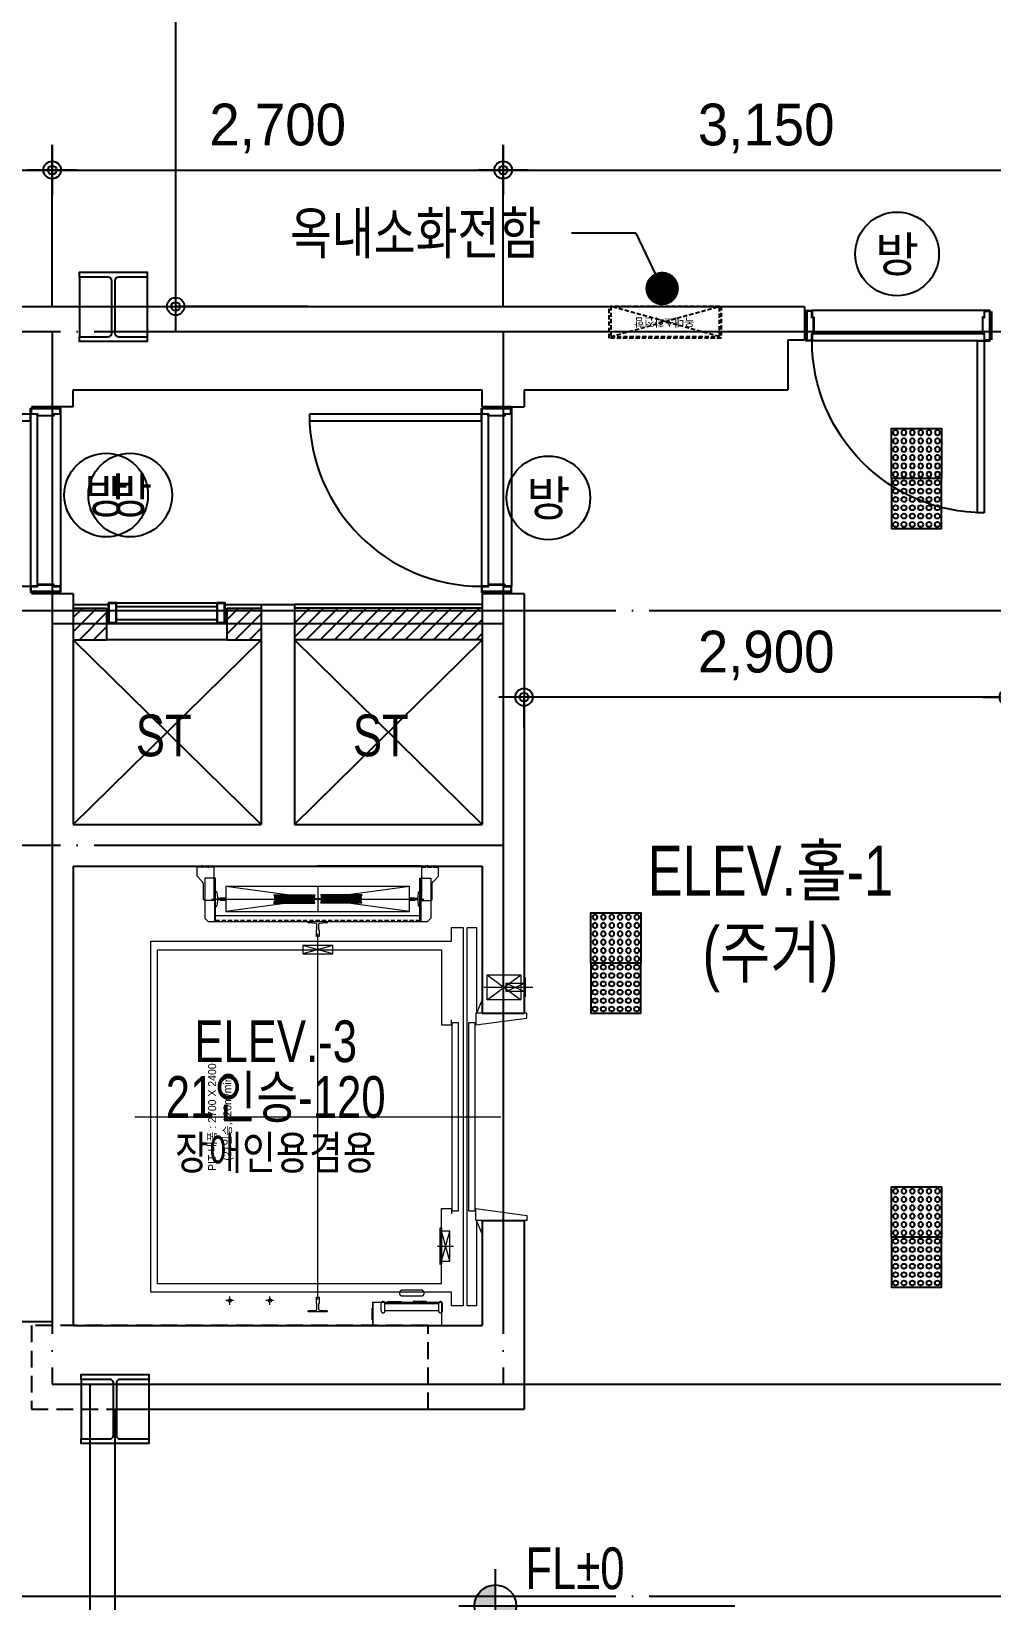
# Model space of a CAD drawing. Header units: millimetres. Extents: x 0 to 1390178, y 0 to 110113.
# Drawn here: x 203337 to 209087, y 31891 to 41283 of the extents above; entities that cross this region are included whole.
import ezdxf
from ezdxf.enums import TextEntityAlignment as Align
from ezdxf.xclip import XClip

# ---------------------------------------------------------------- set-up
doc = ezdxf.new("R2018")
doc.units = ezdxf.units.MM
doc.header["$LTSCALE"] = 100
doc.header["$XCLIPFRAME"] = 0
for name, pattern in [('X - 평면도$0$CEN', [62, 60, -1, 0, -1]), ('X - 평면도$0$CENTER', [65, 60, -2, 1, -2]), ('X - 평면도$0$CENTER2', [1.125, 0.75, -0.125, 0.125, -0.125]), ('X - 평면도$0$HID', [1.5, 1, -0.5]), ('X - 평면도$0$HIDDEN', [0.375, 0.25, -0.125]), ('X - 평면도$0$PHANTOM2', [50, 40, -2, 2, -2, 2, -2])]:
    doc.linetypes.add(name, pattern=pattern)
doc.layers.get('DEFPOINTS').update_dxf_attribs({"color": 145})
for name, color, linetype in [('AA-XXXX-TEXT', 3, 'Continuous'), ('DIM', 7, 'Continuous'), ('SYM', 7, 'Continuous'), ('TEXT1', 7, 'Continuous'), ('X - SHEET$0$AA-BORD-TEXT', 3, 'Continuous'), ('X - 평면도$0$A-FIN', 8, 'Continuous'), ('X - 평면도$0$A-HAT', 253, 'Continuous'), ('X - 평면도$0$A-OPEN', 9, 'X - 평면도$0$CEN'), ('X - 평면도$0$A-WIN', 4, 'Continuous'), ('X - 평면도$0$AA-WAXM-BLOK', 3, 'Continuous'), ('X - 평면도$0$AA-WAXM-CONC', 2, 'Continuous'), ('X - 평면도$0$AA-XXXX-CNTL', 1, 'X - 평면도$0$CEN'), ('X - 평면도$0$AA-XXXX-PATT', 8, 'Continuous'), ('X - 평면도$0$SO-HBBOX', 7, 'X - 평면도$0$HIDDEN'), ('X - 평면도$0$X-55$0$AA-DWXM-WIND', 4, 'Continuous'), ('X - 평면도$0$점형블럭', 8, 'Continuous')]:
    doc.layers.add(name, color=color, linetype=linetype)
for name, color, linetype, lineweight in [('X - 평면도$0$A-door', 4, 'Continuous', 25), ('X - 평면도$0$LAD-CEN', 1, 'X - 평면도$0$CENTER2', 9), ('X - 평면도$0$LAD-FINISH', 30, 'X - 평면도$0$PHANTOM2', 15), ('X - 평면도$0$LAD-OUTLINE', 7, 'Continuous', 20), ('X - 평면도$0$LAD-REFERENCE', 7, 'Continuous', 5), ('X - 평면도$0$LAD-THINLINE', 7, 'Continuous', 9)]:
    doc.layers.add(name, color=color, linetype=linetype, lineweight=lineweight)
for name, color, linetype, plot in [('X - 평면도$0$A-GUIDE TEXT', 67, 'Continuous', False), ('X - 평면도$0$AA-XXXX-H', 195, 'Continuous', False), ('X - 평면도$0$DEFPOINT', 163, 'Continuous', False)]:
    doc.layers.add(name, color=color, linetype=linetype, plot=plot)
doc.styles.add('HAUD01', font='Dotum.ttf')
doc.styles.get("Standard").update_dxf_attribs({"font": 'Dotum.ttf'})
doc.styles.add('X - SHEET$0$HAUD01', font='Dotum.ttf')
doc.styles.add('X - 평면도$0$HAUD01', font='Dotum.ttf')
doc.dimstyles.new('HAUD-80', dxfattribs={"dimscale": 100, "dimtxt": 2.5, "dimasz": 0.5, "dimexe": 0, "dimexo": 1.5, "dimgap": 1, "dimtad": 1, "dimdec": 0, "dimdsep": 46, "dimlunit": 6, "dimtxsty": 'HAUD01', "dimblk": 'Z_DOT', "dimcen": 2.5, "dimdle": 1.5, "dimclrd": 7, "dimclre": 7, "dimclrt": 4, "dimadec": 0, "dimazin": 0, "dimtfac": 1, "dimtdec": 0, "dimtix": 1, "dimtmove": 2, "dimatfit": 3, "dimfxl": 1, "dimtvp": 1, "dimtolj": 1, "dimtzin": 0, "dimarcsym": 0})

# ---------------------------------------------------------------- blocks, each defined once
blk = doc.blocks.new('X - SHEET$0$HAUDsheetV')
at = {"layer": 'X - SHEET$0$AA-BORD-TEXT', "color": 3, "style": 'X - SHEET$0$HAUD01'}
for tag, p in [('PJCode', (786, 567.935)), ('작성자', (786.112, 194.824)), ('검토자', (786.112, 181.824)), ('최종검토자', (786.112, 168.824)), ('승인자', (786.112, 155.824)), ('일자', (786.832, 144.018)), ('개정번호', (812, 65.92))]:
    blk.add_attdef(tag, text='', height=3, dxfattribs=at).set_placement(p, align=Align.MIDDLE_CENTER)
at = {"layer": 'X - SHEET$0$AA-BORD-TEXT', "color": 3, "lineweight": 30, "flags": 104}
blk.add_attdef('PJTitle', text='', height=4, dxfattribs=at).set_placement((787.248, 536.622), align=Align.MIDDLE_CENTER)
blk = doc.blocks.new('X - SHEET')
ref = blk.add_blockref('X - SHEET$0$HAUDsheetV', (-100, 0), dxfattribs=dict(xscale=100, yscale=100, zscale=100))
lines = blk.add_mtext('중랑구 상봉동 116-49번지 일원 2030 청년주택 \\P신축공사', dxfattribs={"layer": 'X - SHEET$0$AA-BORD-TEXT', "color": 3, "insert": (78624.8, 53662.2), "char_height": 5056.517, "attachment_point": 1})
ref.add_attrib('PJTitle', '', (78624.8, 53662.2), dxfattribs={"flags": 104}).embed_mtext(lines)
blk = doc.blocks.new('$0$C1E7A367F')
at = {"layer": 'SYM'}
h = blk.add_hatch(color=256, dxfattribs=at)
h.paths.add_polyline_path([(-800, 0), (0, 0), (0, 800, 0.414214)])
h.paths.add_polyline_path([(0, 0), (0, -800, 0.414214), (800, 0)])
for p, q in [((0, -1400), (0, 1400)), ((-1400, 0), (9181, 0))]:
    blk.add_line(p, q, dxfattribs=at)
blk.add_circle((0, 0), 800, dxfattribs=at)
blk = doc.blocks.new('Z_DOT')
at = {"layer": 'DIM', "color": 0}
for p, q in [((0, -3), (0, 3)), ((-3, 0), (3, 0))]:
    blk.add_line(p, q, dxfattribs=at)
for radius in [1.05, 0.525]:
    blk.add_circle((0, 0), radius, dxfattribs=at)
blk = doc.blocks.new('*D36')
at = {"layer": 'DEFPOINTS', "color": 0, "transparency": 16777216}
for p in [(206287.1, 37298.8), (206287.1, 36963.8), (209187.1, 36963.8)]:
    blk.add_point(p, dxfattribs=at)
at = {"layer": 'DIM', "color": 7, "lineweight": -2, "transparency": 16777216}
for p, q in [((206287.1, 37113.8), (206287.1, 37298.8)), ((209137.1, 37298.8), (206337.1, 37298.8)), ((209187.1, 37113.8), (209187.1, 37298.8))]:
    blk.add_line(p, q, dxfattribs=at)
at = {"layer": 'DIM', "color": 7, "lineweight": -2, "transparency": 16777216, "xscale": 50, "yscale": 50, "zscale": 50}
for p, rotation in [((206287.1, 37298.8), 179.999999999995), ((209187.1, 37298.8), 359.999999999995)]:
    blk.add_blockref('Z_DOT', p, dxfattribs=dict(at, rotation=rotation))
at = {"layer": 'DIM', "color": 4, "transparency": 16777216, "insert": (207737.1, 37548), "char_height": 250, "attachment_point": 5, "style": 'HAUD01'}
blk.add_mtext('\\A1;2,900', dxfattribs=at)
blk = doc.blocks.new('dr_갑')
at = {"layer": 'TEXT1'}
blk.add_circle((0, 0), 400, dxfattribs=at)
at = {"layer": 'TEXT1', "style": 'HAUD01'}
blk.add_text('방', height=335, dxfattribs=at).set_placement((0, 0), align=Align.MIDDLE)
blk = doc.blocks.new('*D40')
at = {"layer": 'DEFPOINTS', "color": 0, "transparency": 16777216}
for p in [(205144.6, 45837.3), (204200.8, 39637.3), (205144.6, 39637.3)]:
    blk.add_point(p, dxfattribs=at)
at = {"layer": 'DIM', "color": 7, "lineweight": -2, "transparency": 16777216}
for p, q in [((204994.6, 45837.3), (204200.8, 45837.3)), ((204200.8, 45787.3), (204200.8, 39687.3)), ((204994.6, 39637.3), (204200.8, 39637.3))]:
    blk.add_line(p, q, dxfattribs=at)
at = {"layer": 'DIM', "color": 7, "lineweight": -2, "transparency": 16777216, "xscale": 50, "yscale": 50, "zscale": 50}
for p, rotation in [((204200.8, 45837.3), 90), ((204200.8, 39637.3), 270)]:
    blk.add_blockref('Z_DOT', p, dxfattribs=dict(at, rotation=rotation))
at = {"layer": 'DIM', "color": 4, "transparency": 16777216, "insert": (203951.6, 42737.3), "char_height": 250, "attachment_point": 5, "rotation": 90, "style": 'HAUD01'}
blk.add_mtext('\\A1;6,200', dxfattribs=at)
blk = doc.blocks.new('X - 평면도$0$A$Cb11c32c7')
at = {"layer": 'X - 평면도$0$AA-XXXX-H'}
blk.add_lwpolyline([(-9, 153.7, 0.414214), (-31, 175.7), (-202.5, 175.7), (-202.5, 204.7), (202.5, 204.7), (202.5, 175.7), (31, 175.7, 0.414214), (9, 153.7), (9, -159.3, 0.414214), (31, -181.3), (202.5, -181.3), (202.5, -209.3), (-202.5, -209.3), (-202.5, -181.3), (-31, -181.3, 0.414214), (-9, -159.3)], format="xyb", close=True, dxfattribs=at)
at = {"layer": 'X - 평면도$0$DEFPOINT', "color": 195}
for p, q in [((-202.5, 175.7), (-202.5, -181.3)), ((202.5, 175.7), (202.5, -181.3))]:
    blk.add_line(p, q, dxfattribs=at)
blk = doc.blocks.new('X - 평면도$0$A$C3919c76b')
for p in [(-70922, 54393.1), (-70913, 47795.9)]:
    blk.add_blockref('X - 평면도$0$A$Cb11c32c7', p)
blk = doc.blocks.new('X - 평면도$0$A$C69CA1AF6')
blk.add_blockref('X - 평면도$0$A$C3919c76b', (43360.8, -33202.2))
blk = doc.blocks.new('X - 평면도$0$A$C4D1409A3')
at = {"layer": 'X - 평면도$0$점형블럭', "color": 9}
blk.add_lwpolyline([(0, 0), (300, 0), (300, 300), (0, 300)], close=True, dxfattribs=at)
at = {"layer": 'X - 평면도$0$점형블럭', "color": 252}
for centre in [(25, 275), (75, 275), (125, 275), (175, 275), (225, 275), (275, 275), (25, 225), (25, 175), (75, 225), (75, 175), (125, 225), (125, 175), (175, 225), (175, 175), (225, 225), (225, 175), (275, 225), (275, 175), (25, 125), (75, 125), (125, 125), (175, 125), (225, 125), (275, 125), (25, 75), (25, 25), (75, 75), (75, 25), (125, 75), (125, 25), (175, 75), (175, 25), (225, 75), (225, 25), (275, 75), (275, 25)]:
    blk.add_circle(centre, 15, dxfattribs=at)
blk = doc.blocks.new('*U930')
at = {"layer": 'X - 평면도$0$A-WIN', "color": 9}
for p, q in [((300, 120), (-300, 120)), ((300, 98.7), (-300, 98.7)), ((300, 21.3), (-300, 21.3)), ((300, 0), (-300, 0))]:
    blk.add_line(p, q, dxfattribs=at)
at = {"layer": 'X - 평면도$0$A-WIN'}
for points in [[(-300, 0), (-300, 120), (-350, 120), (-350, 0)], [(-303, 3), (-303, 117), (-347, 117), (-347, 3)], [(350, 0), (350, 120), (300, 120), (300, 0)], [(347, 3), (347, 117), (303, 117), (303, 3)]]:
    blk.add_lwpolyline(points, close=True, dxfattribs=at)
blk = doc.blocks.new('*U955')
at = {"layer": 'X - 평면도$0$DEFPOINT'}
for p in [(-622, -1500), (622, -1500)]:
    blk.add_line(p, (0, -1500), dxfattribs=at)
at = {"layer": 'X - 평면도$0$LAD-CEN', "color": 8, "ltscale": 200}
for p, q in [((0, 1094.4), (0, -1094.4)), ((1095.2, 0), (-1095.2, 0))]:
    blk.add_line(p, q, dxfattribs=at)
at = {"layer": 'X - 평면도$0$LAD-CEN', "color": 8, "ltscale": 20}
for p, q in [((264.2, 1100), (310.1, 1100)), ((287, 1124.6), (287, 1076.4)), ((504.2, 1100), (550.1, 1100)), ((527, 1124.6), (527, 1076.4)), ((-716.8, 775), (-813.2, 775))]:
    blk.add_line(p, q, dxfattribs=at)
at = {"layer": 'X - 평면도$0$LAD-CEN', "color": 8, "ltscale": 50}
blk.add_line((-994.1, -775), (-1288.3, -775), dxfattribs=at)
at = {"layer": 'X - 평면도$0$LAD-CEN', "color": 8, "linetype": 'X - 평면도$0$CENTER'}
for p, q in [((636, -1303), (-636, -1303)), ((0, -1378.3), (0, -1227.7))]:
    blk.add_line(p, q, dxfattribs=at)
at = {"layer": 'X - 평면도$0$LAD-CEN', "color": 8, "ltscale": 10}
for p, q in [((-692, -1505), (-692, -1489)), ((-657, -1505), (-657, -1489)), ((657, -1505), (657, -1489)), ((692, -1505), (692, -1489))]:
    blk.add_line(p, q, dxfattribs=at)
at = {"layer": 'X - 평면도$0$LAD-FINISH', "color": 8, "ltscale": 10}
for p, q in [((-1235, 700), (-1235, 620)), ((-1235, -700), (-1235, -620))]:
    blk.add_line(p, q, dxfattribs=at)
at = {"layer": 'X - 평면도$0$LAD-OUTLINE', "color": 8}
for p, q in [((-740, 1250), (-330, 1250)), ((-740, 1110), (-740, 1250)), ((-330, 1110), (-330, 1250)), ((-330, 1250), (-330, 1110)), ((-330, 1110), (-740, 1110)), ((-985, 700), (-950, 620)), ((-985, -700), (-950, -620))]:
    blk.add_line(p, q, dxfattribs=at)
at = {"layer": 'X - 평면도$0$LAD-OUTLINE', "color": 8, "linetype": 'X - 평면도$0$PHANTOM2', "ltscale": 5}
for p, q in [((-746.2, 1162.5), (-746.2, 1117.5)), ((-725.5, 1162.5), (-400.5, 1162.5)), ((-725.5, 1162.5), (-725.5, 1117.5)), ((-725.5, 1162.5), (-723.5, 1162.5)), ((-400.5, 1162.5), (-402.5, 1162.5)), ((-400.5, 1162.5), (-400.5, 1117.5)), ((-379.8, 1162.5), (-379.8, 1117.5)), ((-400.5, 1117.5), (-725.5, 1117.5)), ((-725.5, 1117.5), (-723.5, 1117.5)), ((-725.5, 1117.5), (-723.5, 1117.5)), ((-400.5, 1117.5), (-402.5, 1117.5)), ((-400.5, 1117.5), (-402.5, 1117.5))]:
    blk.add_line(p, q, dxfattribs=at)
at = {"layer": 'X - 평면도$0$LAD-OUTLINE', "color": 8, "linetype": 'Continuous'}
for p, q in [((-9.5, 1157.3), (-54.2, 1159.8)), ((-4.8, 1120.2), (-4.8, 1152.3)), ((4.8, 1152.3), (4.8, 1120.2)), ((54.2, 1159.8), (9.5, 1157.3)), ((-4.8, -1152.3), (-4.8, -1120.2)), ((4.8, -1120.2), (4.8, -1152.3)), ((-54.2, -1159.8), (-9.5, -1157.3)), ((9.5, -1157.3), (54.2, -1159.8))]:
    blk.add_line(p, q, dxfattribs=at)
at = {"layer": 'X - 평면도$0$LAD-OUTLINE', "color": 8}
for points in [[(-950, 620), (-950, 1132), (-895, 1132), (-895, -1132), (-950, -1132), (-950, -620)], [(-870, 1132), (-800, 1132), (-800, 1050), (1000, 1050), (1000, -1050), (-800, -1050), (-800, -1132), (-870, -1132), (-870, 1132)], [(-330, 1215), (-325, 1215), (-325, 1145), (-330, 1145)], [(-651, 1110), (-651, 1105), (-571, 1105), (-571, 1110)], [(-651, 1105), (-571, 1105)], [(-419, 1110), (-419, 1105), (-499, 1105), (-499, 1110)], [(-740, 1000), (-740, 550), (-800, 550), (-800, 580)], [(-740, 1000), (960, 1000), (960, -1000), (-740, -1000)], [(-985, 620), (-946, 620), (-946, 550), (-1252, 590), (-1252, 620), (-1215, 620)], [(-905, 565), (-905, -565), (-940, -565), (-940, 565), (-905, 565)], [(-805, 565), (-805, -565), (-840, -565), (-840, 565), (-805, 565)], [(-985, -620), (-946, -620), (-946, -550), (-1252, -590), (-1252, -620), (-1215, -620)], [(-740, -1000), (-740, -550), (-800, -550), (-800, -580)]]:
    blk.add_lwpolyline(points, dxfattribs=at)
at = {"layer": 'X - 평면도$0$LAD-OUTLINE', "color": 8, "linetype": 'Continuous'}
for points in [[(-57, 1162.8), (-57, 1168), (57, 1168), (57, 1162.8)], [(8, 1117), (8, 1117), (8, 1080), (7, 1079), (-7, 1079), (-8, 1080), (-8, 1117), (-8, 1117)], [(-8, -1117), (-8, -1117), (-8, -1080), (-7, -1079), (7, -1079), (8, -1080), (8, -1117), (8, -1117)], [(57, -1162.8), (57, -1168), (-57, -1168), (-57, -1162.8)]]:
    blk.add_lwpolyline(points, dxfattribs=at)
at = {"layer": 'X - 평면도$0$LAD-OUTLINE', "color": 8, "linetype": 'X - 평면도$0$PHANTOM2', "ltscale": 5}
for centre, start, end in [((-734.8, 1162.5), 0, 180), ((-391.2, 1162.5), 0, 180), ((-734.8, 1117.5), 180, 0), ((-391.2, 1117.5), 180, 0)]:
    blk.add_arc(centre, 11.3, start, end, dxfattribs=at)
at = {"layer": 'X - 평면도$0$LAD-OUTLINE', "color": 8, "linetype": 'Continuous'}
for centre, radius, start, end in [((-54, 1162.8), 3, 180, 266.7139), ((-9.8, 1152.3), 5, 0, 86.7139), ((9.8, 1152.3), 5, 93.2861, 180), ((54, 1162.8), 3, 273.2861, 0), ((-8, 1120.2), 3.25, 270, 0), ((8, 1120.2), 3.25, 180, 270), ((-8, -1120.2), 3.25, 0, 90), ((8, -1120.2), 3.25, 90, 180), ((-54, -1162.8), 3, 93.2861, 180), ((-9.8, -1152.3), 5, 273.2861, 0), ((9.8, -1152.3), 5, 180, 266.7139), ((54, -1162.8), 3, 0, 86.7139)]:
    blk.add_arc(centre, radius, start, end, dxfattribs=at)
at = {"layer": 'X - 평면도$0$LAD-REFERENCE', "color": 8}
for p, q in [((657, -1168), (-657, -1168)), ((-618, -1429), (-618, -1168)), ((612, -1205), (-612, -1205)), ((618, -1429), (618, -1168))]:
    blk.add_line(p, q, dxfattribs=at)
for points in [[(-612, -1168), (-612, -1429), (-677, -1429), (-677, -1188), (-657, -1168)], [(612, -1168), (612, -1429), (677, -1429), (677, -1188), (657, -1168)]]:
    blk.add_lwpolyline(points, dxfattribs=at)
for points in [[(-677, -1295), (-677, -1295), (-685, -1300), (-685, -1392.2, -0.188811), (-690.3, -1405.7), (-697, -1413), (-722, -1440), (-722, -1500), (-622, -1500), (-622, -1425.4), (-622, -1295)], [(677, -1295), (677, -1295), (685, -1300), (685, -1392.2, 0.188811), (690.3, -1405.7), (697, -1413), (722, -1440), (722, -1500), (622, -1500), (622, -1425.4), (622, -1295)]]:
    blk.add_lwpolyline(points, format="xyb", close=True, dxfattribs=at)
at = {"layer": 'X - 평면도$0$LAD-THINLINE', "color": 8}
for p, q in [((-790, 865), (-740, 685)), ((-740, 865), (-790, 685)), ((-1127.8, -800), (-1235, -750)), ((-1127.8, -750), (-1235, -800)), ((-90, -1025), (90, -975)), ((-90, -975), (90, -1025)), ((-550, -1378), (550, -1228)), ((-550, -1228), (550, -1378)), ((-263.1, -1278), (-18.1, -1278)), ((-263.1, -1278), (-263.1, -1281.5)), ((-263.1, -1278), (-263.1, -1281.5)), ((-263.1, -1278), (-263.1, -1281.5)), ((-263.1, -1278), (-263.1, -1281.5)), ((-263.1, -1281.5), (-18.1, -1281.5)), ((-263.1, -1281.5), (-260.1, -1282)), ((-263.1, -1281.5), (-260.1, -1282)), ((-260.6, -1288), (-260.6, -1291)), ((-260.6, -1288), (-260.6, -1291)), ((-260.6, -1288), (-20.6, -1288)), ((-260.6, -1288), (-260.6, -1294)), ((-260.6, -1288), (-260.6, -1294)), ((-260.6, -1294), (-20.6, -1294)), ((-260.6, -1300), (-20.6, -1300)), ((-260.6, -1306), (-260.6, -1300)), ((-260.6, -1306), (-260.6, -1300)), ((-260.6, -1306), (-260.6, -1303)), ((-260.6, -1306), (-260.6, -1303)), ((-260.6, -1306), (-20.6, -1306)), ((-260.6, -1318), (-260.6, -1312)), ((-260.6, -1312), (-20.6, -1312)), ((-260.6, -1312), (-20.6, -1312)), ((-18.1, -1281.5), (-21.2, -1282)), ((-20.6, -1288), (-20.6, -1294)), ((-20.6, -1288), (-20.6, -1294)), ((-20.6, -1306), (-20.6, -1300)), ((-20.6, -1318), (-20.6, -1312)), ((-18.1, -1278), (-18.1, -1281.5)), ((-18.1, -1278), (-18.1, -1281.5)), ((262.5, -1278), (17.5, -1278)), ((17.5, -1278), (17.5, -1281.5)), ((17.5, -1278), (17.5, -1281.5)), ((262.5, -1281.5), (17.5, -1281.5)), ((17.5, -1281.5), (20.5, -1282)), ((20, -1288), (20, -1294)), ((20, -1288), (20, -1294)), ((260, -1288), (20, -1288)), ((260, -1294), (20, -1294)), ((260, -1300), (20, -1300)), ((20, -1306), (20, -1300)), ((260, -1306), (20, -1306)), ((20, -1318), (20, -1312)), ((260, -1312), (20, -1312)), ((260, -1312), (20, -1312)), ((262.5, -1281.5), (259.5, -1282)), ((262.5, -1281.5), (259.5, -1282)), ((260, -1288), (260, -1291)), ((260, -1288), (260, -1291)), ((260, -1288), (260, -1294)), ((260, -1288), (260, -1294)), ((260, -1306), (260, -1300)), ((260, -1306), (260, -1300)), ((260, -1306), (260, -1303)), ((260, -1306), (260, -1303)), ((260, -1318), (260, -1312)), ((262.5, -1278), (262.5, -1281.5)), ((262.5, -1278), (262.5, -1281.5)), ((262.5, -1278), (262.5, -1281.5)), ((262.5, -1278), (262.5, -1281.5)), ((-263.1, -1324.5), (-260.1, -1324)), ((-263.1, -1324.5), (-260.1, -1324)), ((-263.1, -1328), (-263.1, -1324.5)), ((-263.1, -1328), (-263.1, -1324.5)), ((-263.1, -1324.5), (-18.1, -1324.5)), ((-263.1, -1328), (-263.1, -1324.5)), ((-263.1, -1328), (-263.1, -1324.5)), ((-263.1, -1328), (-18.1, -1328)), ((-260.6, -1318), (-260.6, -1315)), ((-260.6, -1318), (-20.6, -1318)), ((-18.1, -1324.5), (-21.2, -1324)), ((-18.1, -1328), (-18.1, -1324.5)), ((-18.1, -1328), (-18.1, -1324.5)), ((17.5, -1324.5), (20.5, -1324)), ((262.5, -1324.5), (17.5, -1324.5)), ((17.5, -1328), (17.5, -1324.5)), ((17.5, -1328), (17.5, -1324.5)), ((262.5, -1328), (17.5, -1328)), ((260, -1318), (20, -1318)), ((262.5, -1324.5), (259.5, -1324)), ((262.5, -1324.5), (259.5, -1324)), ((260, -1318), (260, -1315)), ((262.5, -1328), (262.5, -1324.5)), ((262.5, -1328), (262.5, -1324.5)), ((262.5, -1328), (262.5, -1324.5)), ((262.5, -1328), (262.5, -1324.5))]:
    blk.add_line(p, q, dxfattribs=at)
at = {"layer": 'X - 평면도$0$LAD-THINLINE', "color": 8, "ltscale": 5}
for p, q in [((-1015, -850), (-1215, -700)), ((-1015, -700), (-1215, -850))]:
    blk.add_line(p, q, dxfattribs=at)
at = {"layer": 'X - 평면도$0$LAD-THINLINE', "color": 8, "linetype": 'X - 평면도$0$HIDDEN'}
for p, q in [((-612, -1174), (612, -1174)), ((-622, -1494), (-722, -1494)), ((622, -1494), (722, -1494))]:
    blk.add_line(p, q, dxfattribs=at)
at = {"layer": 'X - 평면도$0$LAD-THINLINE', "color": 8, "linetype": 'Continuous'}
for p, q in [((-603.7, -1262.2), (-601.3, -1294.6)), ((-601.3, -1311.4), (-603.7, -1343.8)), ((-597.3, -1298.3), (-585.2, -1298.3)), ((-585.2, -1307.8), (-597.3, -1307.8)), ((585.2, -1298.3), (597.3, -1298.3)), ((597.3, -1307.8), (585.2, -1307.8)), ((601.3, -1294.6), (603.7, -1262.2)), ((603.7, -1343.8), (601.3, -1311.4))]:
    blk.add_line(p, q, dxfattribs=at)
at = {"layer": 'X - 평면도$0$LAD-THINLINE', "color": 8, "linetype": 'X - 평면도$0$PHANTOM2'}
blk.add_lwpolyline([(-505.9, 1072.5), (-620.1, 1072.5, 1), (-620.1, 1038.2), (-505.9, 1038.2, 1)], format="xyb", close=True, dxfattribs=at)
at = {"layer": 'X - 평면도$0$LAD-THINLINE', "color": 8}
for points in [[(-790, 865), (-790, 685), (-740, 685), (-740, 865)], [(-732.8, 885), (-732.8, 665), (-740, 665), (-740, 885)], [(-1242, -832.2), (-1242, -717.8), (-1235, -717.8), (-1235, -832.2)], [(-1235, -800), (-1235, -750), (-1127.8, -750), (-1127.8, -800)], [(-90, -1025), (90, -1025), (90, -975), (-90, -975)], [(-550, -1228), (-550, -1378), (550, -1378), (550, -1228)]]:
    blk.add_lwpolyline(points, close=True, dxfattribs=at)
at = {"layer": 'X - 평면도$0$LAD-THINLINE', "color": 8, "ltscale": 5}
blk.add_lwpolyline([(-1215, -850), (-1215, -700), (-1015, -700), (-1015, -850)], close=True, dxfattribs=at)
at = {"layer": 'X - 평면도$0$LAD-THINLINE', "color": 8, "linetype": 'Continuous'}
for points in [[(-607.7, -1347.5), (-612, -1347.5), (-612, -1258.5), (-607.7, -1258.5)], [(-582, -1295.1), (-582, -1295), (-551, -1295), (-550, -1296), (-550, -1310), (-551, -1311), (-582, -1311), (-582, -1311)], [(582, -1311), (582, -1311), (551, -1311), (550, -1310), (550, -1296), (551, -1295), (582, -1295), (582, -1295.1)], [(607.7, -1258.5), (612, -1258.5), (612, -1347.5), (607.7, -1347.5)]]:
    blk.add_lwpolyline(points, dxfattribs=at)
at = {"layer": 'X - 평면도$0$LAD-THINLINE', "color": 8, "ltscale": 5}
for centre in [(287, 1100), (527, 1100)]:
    blk.add_circle(centre, 10, dxfattribs=at)
at = {"layer": 'X - 평면도$0$LAD-THINLINE', "color": 8, "linetype": 'Continuous'}
for centre, radius, start, end in [((-607.7, -1262.5), 4, 4.31603, 90), ((-597.3, -1294.3), 4, 184.31603, 270), ((-597.3, -1311.8), 4, 90, 175.68397), ((-585.2, -1295.1), 3.2, 270, 0), ((-585.2, -1311), 3.2, 0, 90), ((585.2, -1295.1), 3.2, 180, 270), ((585.2, -1311), 3.2, 90, 180), ((597.3, -1294.3), 4, 270, 355.68397), ((597.3, -1311.8), 4, 4.31603, 90), ((607.7, -1262.5), 4, 90, 175.68397), ((-607.7, -1343.5), 4, 270, 355.68397), ((607.7, -1343.5), 4, 184.31603, 270)]:
    blk.add_arc(centre, radius, start, end, dxfattribs=at)
at = {"layer": 'X - 평면도$0$LAD-THINLINE', "color": 8}
for centre, start, end in [((-260.6, -1285), 270, 79.76332), ((-260.6, -1285), 270, 79.76332), ((-260.6, -1297), 270, 90), ((-260.6, -1297), 270, 90), ((-260.6, -1309), 270, 90), ((-260.6, -1309), 270, 90), ((-20.6, -1285), 100.23668, 270), ((-20.6, -1297), 90, 270), ((-20.6, -1309), 90, 270), ((20, -1285), 270, 79.76332), ((20, -1297), 270, 90), ((20, -1309), 270, 90), ((260, -1285), 100.23668, 270), ((260, -1285), 100.23668, 270), ((260, -1297), 90, 270), ((260, -1297), 90, 270), ((260, -1309), 90, 270), ((260, -1309), 90, 270), ((-260.6, -1321), 280.23668, 90), ((-260.6, -1321), 280.23668, 90), ((-20.6, -1321), 90, 259.76332), ((20, -1321), 280.23668, 90), ((260, -1321), 90, 259.76332), ((260, -1321), 90, 259.76332)]:
    blk.add_arc(centre, 3, start, end, dxfattribs=at)
at = {"layer": 'X - 평면도$0$DEFPOINT', "style": 'X - 평면도$0$HAUD01'}
for s, p in [('PIT 내폭 : 2700 X 2400', (632.6, 2.2)), ('(21인승,120m/min)', (541.7, 0))]:
    blk.add_text(s, height=48, rotation=270, dxfattribs=at).set_placement(p, align=Align.MIDDLE_CENTER)
blk = doc.blocks.new('X - 평면도$0$A$C5aa37261')
at = {"layer": 'X - 평면도$0$AA-XXXX-PATT'}
h = blk.add_hatch(dxfattribs=at)
h.set_pattern_fill('_USER', color=256, scale=60, angle=45, style=0, pattern_type=0)
h.set_pattern_definition([(45, (-334639.225, -33167.215), (-42.426407, 42.426407), [])])
h.paths.add_polyline_path([(-26677.2, 19385.9), (-26882.2, 19385.9), (-26882.2, 19195.9), (-26677.2, 19195.9)])
h.paths.add_polyline_path([(-25352.2, 19385.9), (-26477.2, 19385.9), (-26477.2, 19195.9), (-25352.2, 19195.9)])
h.paths.add_polyline_path([(-27602.2, 19385.9), (-27802.2, 19385.9), (-27802.2, 19195.9), (-27602.2, 19195.9)])
at = {"layer": 'X - 평면도$0$A-FIN'}
for p, q in [((-27802.2, 19405.9), (-27592.2, 19405.9)), ((-26892.2, 19405.9), (-26677.2, 19405.9)), ((-25352.2, 19405.9), (-26477.2, 19405.9))]:
    blk.add_line(p, q, dxfattribs=at)
at = {"layer": 'X - 평면도$0$A-OPEN'}
for p, q in [((-27802.2, 18090.9), (-26677.2, 19195.9)), ((-27802.2, 19195.9), (-26677.2, 18090.9)), ((-26477.2, 18090.9), (-25352.2, 19195.9)), ((-25352.2, 18090.9), (-26477.2, 19195.9))]:
    blk.add_line(p, q, dxfattribs=at)
at = {"layer": 'X - 평면도$0$AA-WAXM-BLOK'}
for p, q in [((-27802.2, 19385.9), (-27602.2, 19385.9)), ((-27602.2, 19385.9), (-27602.2, 19195.9)), ((-26882.2, 19385.9), (-26882.2, 19195.9)), ((-26882.2, 19385.9), (-26677.2, 19385.9)), ((-25352.2, 19385.9), (-26477.2, 19385.9)), ((-27802.2, 19195.9), (-27602.2, 19195.9)), ((-26882.2, 19195.9), (-26677.2, 19195.9)), ((-25352.2, 19195.9), (-26477.2, 19195.9))]:
    blk.add_line(p, q, dxfattribs=at)
at = {"layer": 'X - 평면도$0$AA-WAXM-CONC'}
for p, q in [((-34027.2, 21190.9), (-23422.2, 21190.9)), ((-23422.2, 21190.9), (-23422.2, 20990.9)), ((-23522.2, 20990.9), (-23422.2, 20990.9)), ((-23522.2, 20990.9), (-23522.2, 20690.9)), ((-27802.2, 20690.9), (-25352.2, 20690.9)), ((-27802.2, 20590.9), (-27802.2, 20690.9)), ((-25352.2, 20590.9), (-25352.2, 20690.9)), ((-25102.2, 20690.9), (-23522.2, 20690.9)), ((-25102.2, 20690.9), (-25102.2, 20590.9)), ((-27802.2, 20590.9), (-28052.2, 20590.9)), ((-25352.2, 20590.9), (-25102.2, 20590.9)), ((-27802.2, 19470.9), (-28052.2, 19470.9)), ((-27802.2, 19470.9), (-27802.2, 18090.9)), ((-25352.2, 19470.9), (-25352.2, 18090.9)), ((-25102.2, 19470.9), (-25352.2, 19470.9)), ((-25102.2, 19470.9), (-25102.2, 16960.9)), ((-26677.2, 19405.9), (-26677.2, 18090.9)), ((-26677.2, 19405.9), (-26477.2, 19405.9)), ((-26477.2, 19405.9), (-26477.2, 18090.9)), ((-27802.2, 18090.9), (-26677.2, 18090.9)), ((-26477.2, 18090.9), (-25352.2, 18090.9)), ((-27802.2, 17840.9), (-27802.2, 15090.9)), ((-27802.2, 17840.9), (-25352.2, 17840.9)), ((-25352.2, 17840.9), (-25352.2, 16960.9)), ((-25352.2, 16960.9), (-25102.2, 16960.9)), ((-25352.2, 15720.9), (-25102.2, 15720.9)), ((-25352.2, 15720.9), (-25352.2, 15090.9)), ((-25102.2, 15720.9), (-25102.2, 14590.9)), ((-27802.2, 15090.9), (-25352.2, 15090.9)), ((-27552.2, 14590.9), (-27552.2, 12900.9)), ((-27552.2, 14590.9), (-25102.2, 14590.9))]:
    blk.add_line(p, q, dxfattribs=at)
at = {"layer": 'X - 평면도$0$AA-XXXX-CNTL'}
for p, q in [((-33877.2, 21040.9), (-19177.2, 21040.9)), ((-27927.2, 21040.9), (-27927.2, 14740.9)), ((-25227.2, 21040.9), (-25227.2, 14740.9)), ((-25227.2, 19290.9), (-27927.2, 19290.9)), ((-33877.2, 17965.9), (-25227.2, 17965.9)), ((-33877.2, 15115.9), (-27927.2, 15115.9)), ((-27927.2, 14740.9), (-19127.2, 14740.9)), ((-27702.2, 14740.9), (-27702.2, 11330.9))]:
    blk.add_line(p, q, dxfattribs=at)
at = {"layer": 'X - 평면도$0$X-55$0$AA-DWXM-WIND'}
blk.add_line((-26882.2, 19195.9), (-27602.2, 19195.9), dxfattribs=at)
at = {"layer": 'X - 평면도$0$A-HAT', "rotation": 180}
blk.add_blockref('*U955', (-26337.2, 16340.9), dxfattribs=at)
at = {"layer": 'X - 평면도$0$A-WIN', "rotation": 180}
blk.add_blockref('*U930', (-27242.2, 19415.9), dxfattribs=at)
at = {"layer": 'X - 평면도$0$점형블럭', "xscale": -1, "rotation": 270}
for p in [(-22902.2, 20160.9), (-24702.2, 17260.9), (-22902.2, 15620.9)]:
    blk.add_blockref('X - 평면도$0$A$C4D1409A3', p, dxfattribs=at)
at = {"layer": 'X - 평면도$0$점형블럭', "rotation": 270}
for p in [(-22902.2, 20160.9), (-24702.2, 17260.9), (-22902.2, 15620.9)]:
    blk.add_blockref('X - 평면도$0$A$C4D1409A3', p, dxfattribs=at)
blk = doc.blocks.new('X - 평면도$0$B4~1F_COL')
at = {"layer": 'X - 평면도$0$DEFPOINT', "linetype": 'X - 평면도$0$HID'}
blk.add_lwpolyline([(-69038, -41306.9), (-69038, -40806.9), (-71413, -40806.9), (-71413, -41306.9), (-69038, -41306.9)], dxfattribs=at)
blk = doc.blocks.new('X - 평면도$0$D1100')
at = {"layer": 'X - 평면도$0$A-door', "color": 9}
for p, q in [((0, -5), (0, -1035)), ((40, -15), (40, -1025)), ((180, -5), (180, -1035))]:
    blk.add_line(p, q, dxfattribs=at)
at = {"layer": 'X - 평면도$0$A-door'}
for points in [[(30, 28.4), (1.6, 28.4), (1.6, -3.4), (41.6, -3.4), (41.6, -13.4), (138.4, -13.4), (138.4, -3.4), (178.4, -3.4), (178.4, 28.4), (150, 28.4), (150, 30), (180, 30), (180, -5), (140, -5), (140, -15), (40, -15), (40, -5), (0, -5), (0, 30), (30, 30)], [(-1030, -5), (-1030, -45), (0, -45), (0, -5)], [(30, -1068.4), (1.6, -1068.4), (1.6, -1036.6), (41.6, -1036.6), (41.6, -1026.6), (138.4, -1026.6), (138.4, -1036.6), (178.4, -1036.6), (178.4, -1068.4), (150, -1068.4), (150, -1070), (180, -1070), (180, -1035), (140, -1035), (140, -1025), (40, -1025), (40, -1035), (0, -1035), (0, -1070), (30, -1070)]]:
    blk.add_lwpolyline(points, close=True, dxfattribs=at)
at = {"layer": 'X - 평면도$0$A-door', "color": 8}
for points in [[(1.6, -3.4), (1.6, 28.4), (178.4, 28.4), (178.4, -3.4), (176.8, -3.4), (176.8, 26.8), (3.2, 26.8), (3.2, -3.4)], [(1.6, -1036.6), (1.6, -1068.4), (178.4, -1068.4), (178.4, -1036.6), (176.8, -1036.6), (176.8, -1066.8), (3.2, -1066.8), (3.2, -1036.6)]]:
    blk.add_lwpolyline(points, close=True, dxfattribs=at)
at = {"layer": 'X - 평면도$0$A-door', "color": 1}
blk.add_arc((0, -5), 1030, 180, 270, dxfattribs=at)
at = {"layer": 'X - 평면도$0$A-GUIDE TEXT'}
for p, q in [((175, 40), (5, 40)), ((175, -1080), (5, -1080))]:
    blk.add_line(p, q, dxfattribs=at)
blk = doc.blocks.new('X - 평면도$0$A$C9e23f086')
at = {"layer": 'X - 평면도$0$SO-HBBOX', "linetype": 'X - 평면도$0$HIDDEN'}
for p, q in [((-325, 90), (325, -90)), ((325, 90), (-325, -90))]:
    blk.add_line(p, q, dxfattribs=at)
blk.add_lwpolyline([(325, 90), (-325, 90), (-325, -90), (325, -90)], close=True, dxfattribs=at)
at = {"layer": 'X - 평면도$0$DEFPOINT', "style": 'X - 평면도$0$HAUD01'}
blk.add_text('옥내소화전함', height=48, dxfattribs=at).set_placement((5.2, 4.6), align=Align.MIDDLE_CENTER)
blk = doc.blocks.new('X - 평면도', base_point=(-475.4, -286.7))
at = {"layer": 'X - 평면도$0$AA-WAXM-CONC', "linetype": 'X - 평면도$0$HIDDEN'}
blk.add_lwpolyline([(310717, 54393.1), (310717, 54203.1), (310047, 54203.1), (310047, 54393.1)], dxfattribs=at)
at = {"layer": 'X - 평면도$0$AA-XXXX-CNTL'}
for p, q in [((279286.2, 52573.1), (340213.6, 52573.1)), ((279286.2, 46673.1), (340213.6, 46673.1))]:
    blk.add_line(p, q, dxfattribs=at)
for name, p in [('X - 평면도$0$A$C5aa37261', (334639.2, 33202.2)), ('X - 평면도$0$B4~1F_COL', (378000, 89100)), ('X - 평면도$0$A$C69CA1AF6', (334639.2, 33202.2)), ('X - 평면도$0$D1100', (306582, 53753.1)), ('X - 평면도$0$D1100', (309282, 53753.1))]:
    blk.add_blockref(name, p)
at = {"rotation": 180}
blk.add_blockref('X - 평면도$0$A$C9e23f086', (310382, 54303.1), dxfattribs=at)
at = {"xscale": -1, "rotation": 270}
blk.add_blockref('X - 평면도$0$D1100', (312297, 54188.1), dxfattribs=at)
blk = doc.blocks.new('*D607')
at = {"layer": 'DEFPOINTS', "color": 0, "transparency": 16777216}
for p in [(203462.1, 40453.4), (197512.1, 39487.2), (203462.1, 39487.2)]:
    blk.add_point(p, dxfattribs=at)
at = {"layer": 'DIM', "color": 7, "lineweight": -2, "transparency": 16777216}
for p, q in [((197512.1, 39637.2), (197512.1, 40453.4)), ((197562.1, 40453.4), (203412.1, 40453.4)), ((203462.1, 39637.2), (203462.1, 40453.4))]:
    blk.add_line(p, q, dxfattribs=at)
at = {"layer": 'DIM', "color": 7, "lineweight": -2, "transparency": 16777216, "xscale": 50, "yscale": 50, "zscale": 50, "rotation": 180}
blk.add_blockref('Z_DOT', (197512.1, 40453.4), dxfattribs=at)
at = {"layer": 'DIM', "color": 7, "lineweight": -2, "transparency": 16777216, "xscale": 50, "yscale": 50, "zscale": 50}
blk.add_blockref('Z_DOT', (203462.1, 40453.4), dxfattribs=at)
at = {"layer": 'DIM', "color": 4, "transparency": 16777216, "insert": (200487.1, 40702.7), "char_height": 250, "attachment_point": 5, "style": 'HAUD01'}
blk.add_mtext('\\A1;5,950', dxfattribs=at)
blk = doc.blocks.new('*D608')
at = {"layer": 'DEFPOINTS', "color": 0, "transparency": 16777216}
for p in [(206162.1, 40453.4), (203462.1, 39487.2), (206162.1, 39487.2)]:
    blk.add_point(p, dxfattribs=at)
at = {"layer": 'DIM', "color": 7, "lineweight": -2, "transparency": 16777216}
for p, q in [((203462.1, 39637.2), (203462.1, 40453.4)), ((203512.1, 40453.4), (206112.1, 40453.4)), ((206162.1, 39637.2), (206162.1, 40453.4))]:
    blk.add_line(p, q, dxfattribs=at)
at = {"layer": 'DIM', "color": 7, "lineweight": -2, "transparency": 16777216, "xscale": 50, "yscale": 50, "zscale": 50, "rotation": 180}
blk.add_blockref('Z_DOT', (203462.1, 40453.4), dxfattribs=at)
at = {"layer": 'DIM', "color": 7, "lineweight": -2, "transparency": 16777216, "xscale": 50, "yscale": 50, "zscale": 50}
blk.add_blockref('Z_DOT', (206162.1, 40453.4), dxfattribs=at)
at = {"layer": 'DIM', "color": 4, "transparency": 16777216, "insert": (204812.1, 40702.7), "char_height": 250, "attachment_point": 5, "style": 'HAUD01'}
blk.add_mtext('\\A1;2,700', dxfattribs=at)
blk = doc.blocks.new('*D609')
at = {"layer": 'DEFPOINTS', "color": 0, "transparency": 16777216}
for p in [(209312.1, 40453.4), (206162.1, 39487.2), (209312.1, 39487.2)]:
    blk.add_point(p, dxfattribs=at)
at = {"layer": 'DIM', "color": 7, "lineweight": -2, "transparency": 16777216}
for p, q in [((206162.1, 39637.2), (206162.1, 40453.4)), ((206212.1, 40453.4), (209262.1, 40453.4)), ((209312.1, 39637.2), (209312.1, 40453.4))]:
    blk.add_line(p, q, dxfattribs=at)
at = {"layer": 'DIM', "color": 7, "lineweight": -2, "transparency": 16777216, "xscale": 50, "yscale": 50, "zscale": 50, "rotation": 180}
blk.add_blockref('Z_DOT', (206162.1, 40453.4), dxfattribs=at)
at = {"layer": 'DIM', "color": 7, "lineweight": -2, "transparency": 16777216, "xscale": 50, "yscale": 50, "zscale": 50}
blk.add_blockref('Z_DOT', (209312.1, 40453.4), dxfattribs=at)
at = {"layer": 'DIM', "color": 4, "transparency": 16777216, "insert": (207737.1, 40702.7), "char_height": 250, "attachment_point": 5, "style": 'HAUD01'}
blk.add_mtext('\\A1;3,150', dxfattribs=at)

msp = doc.modelspace()

# ---------------------------------------------------------------- block references
ref = msp.add_blockref('X - 평면도', (-103725.3, -15042.6))
XClip(ref).set_block_clipping_path([(271249.9173510048, 14755.918494578), (355249.9173510048, 74155.918494578)])

# ---------------------------------------------------------------- next in the draw order: linework, layer by layer
at = {"layer": 'SYM'}
for q in [(206571, 40076.3), (207114.2, 39744.6)]:
    msp.add_line((206956.3, 40076.3), q, dxfattribs=at)
at = {"layer": 'SYM', "const_width": 99.9}
msp.add_lwpolyline([(207164.2, 39744.6, -1), (207064.1, 39744.6, -1)], format="xyb", close=True, dxfattribs=at)

# ---------------------------------------------------------------- next in the draw order: block references
for p in [(0, 0), (84000, 0)]:
    msp.add_blockref('X - SHEET', p)
at = {"xscale": 0.6262795275590645, "yscale": 0.6262795275590645, "zscale": 0.6262795275590645}
for p in [(208520.9, 39951.3), (203784.9, 38508.3), (203928.9, 38508.3), (206432.9, 38491.3)]:
    msp.add_blockref('dr_갑', p, dxfattribs=at)
at = {"layer": 'SYM', "xscale": 0.1562499997671693, "yscale": 0.1562499997671693, "zscale": 0.1562499997671693}
msp.add_blockref('$0$C1E7A367F', (206115.4, 31859.9), dxfattribs=at)

# ---------------------------------------------------------------- next in the draw order: texts
at = {"layer": 'AA-XXXX-TEXT', "style": 'HAUD01', "width": 0.8}
msp.add_text('옥내소화전함', height=250, dxfattribs=at).set_placement((204885.2, 40076.3), align=Align.MIDDLE_LEFT)
for s, height, p in [('ST', 250, (204129.6, 37069.7)), ('ST', 250, (205429.6, 37069.7)), ('ELEV.홀-1', 300, (207762.3, 36259.9)), ('(주거)', 300, (207762.3, 35772.2)), ('ELEV.-3', 250, (204800, 35239)), ('21인승-120', 250, (204800, 34905.6)), ('장애인용겸용', 200, (204800, 34572.3))]:
    msp.add_text(s, height=height, dxfattribs=at).set_placement(p, align=Align.MIDDLE_CENTER)
msp.add_text('FL±0', height=250, dxfattribs=at).set_placement((206294.6, 31884.9), align=Align.BOTTOM_LEFT)

# ---------------------------------------------------------------- next in the draw order: dimensions: what is measured, and where the dimension line sits
at = {"layer": 'DIM'}
for p1, p2, distance, picture, middle in [((205144.6, 45837.3), (205144.6, 39637.3), -943.8, '*D40', (203951.6, 42737.3)), ((209187.1, 36963.8), (206287.1, 36963.8), -334.9, '*D36', (207737.1, 37548))]:
    dim = msp.add_aligned_dim(p1=p1, p2=p2, distance=distance, dimstyle='HAUD-80', dxfattribs=at)
    dim.commit()
    dim.dimension.update_dxf_attribs({"geometry": picture, "text_midpoint": middle})
for base, p1, p2, picture, middle in [((203462.1, 40453.4), (197512.1, 39487.2), (203462.1, 39487.2), '*D607', (200487.1, 40702.7)), ((206162.1, 40453.4), (203462.1, 39487.2), (206162.1, 39487.2), '*D608', (204812.1, 40702.7)), ((209312.1, 40453.4), (206162.1, 39487.2), (209312.1, 39487.2), '*D609', (207737.1, 40702.7))]:
    dim = msp.add_linear_dim(base=base, p1=p1, p2=p2, dimstyle='HAUD-80', dxfattribs=at)
    dim.commit()
    dim.dimension.update_dxf_attribs({"geometry": picture, "text_midpoint": middle})

doc.saveas('drawing.dxf')
